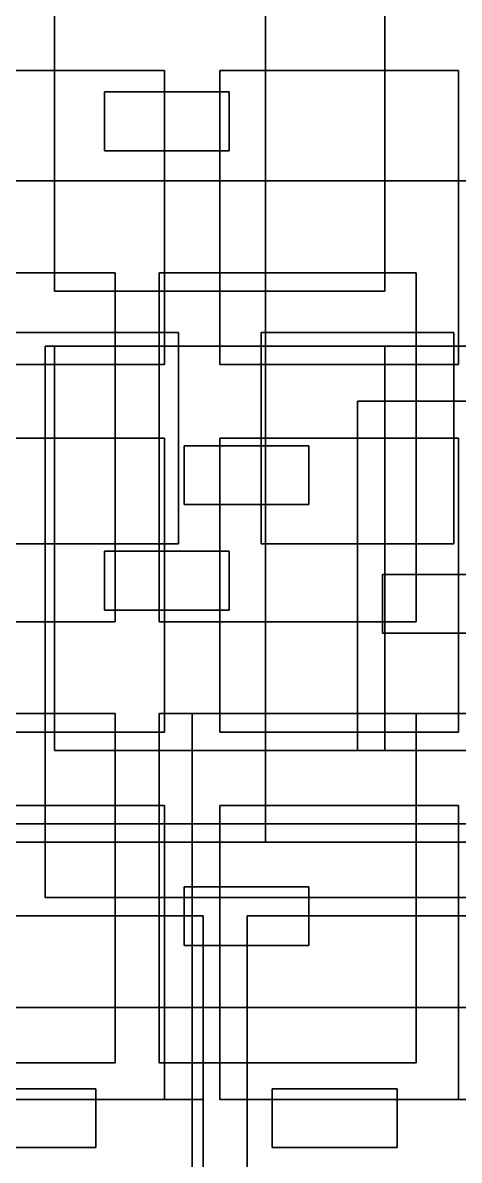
# Model space of a CAD drawing. Header units: feet. Extents: x -228 to 222, y -147 to 142.
# Drawn here: x -99.2 to -75.5, y -1.3 to 60.6 of the extents above; entities that cross this region are included whole.
import ezdxf

# ---------------------------------------------------------------- set-up
doc = ezdxf.new("R2010")
doc.units = ezdxf.units.FT
for name, color, linetype in [('bed', 7, 'CONTINUOUS'), ('ed', 7, 'CONTINUOUS'), ('elevator_service', 7, 'CONTINUOUS'), ('floor', 7, 'CONTINUOUS'), ('icu', 7, 'CONTINUOUS'), ('isolation_bed', 7, 'CONTINUOUS'), ('med_surg', 7, 'CONTINUOUS'), ('nicu', 7, 'CONTINUOUS'), ('oncology', 7, 'CONTINUOUS'), ('pediatrics', 7, 'CONTINUOUS'), ('procedure', 7, 'CONTINUOUS'), ('telemetry', 7, 'CONTINUOUS'), ('utility', 7, 'CONTINUOUS'), ('women', 7, 'CONTINUOUS')]:
    doc.layers.add(name, color=color, linetype=linetype)

msp = doc.modelspace()

# ---------------------------------------------------------------- linework, layer by layer
at = {"layer": 'bed'}
for points in [[(-87.98, 56.84, 63.75), (-94.78, 56.84, 63.75), (-94.78, 56.84, 65.95), (-87.98, 56.84, 65.95)], [(-94.78, 56.84, 63.75), (-94.78, 53.64, 63.75), (-94.78, 53.64, 65.95), (-94.78, 56.84, 65.95)], [(-94.78, 53.64, 65.95), (-87.98, 53.64, 65.95), (-87.98, 56.84, 65.95), (-94.78, 56.84, 65.95)], [(-94.78, 53.64, 63.75), (-94.78, 56.84, 63.75), (-87.98, 56.84, 63.75), (-87.98, 53.64, 63.75)], [(-87.98, 53.64, 63.75), (-87.98, 56.84, 63.75), (-87.98, 56.84, 65.95), (-87.98, 53.64, 65.95)], [(-94.78, 53.64, 63.75), (-87.98, 53.64, 63.75), (-87.98, 53.64, 65.95), (-94.78, 53.64, 65.95)], [(-83.64, 37.58, 78.75), (-90.44, 37.58, 78.75), (-90.44, 37.58, 80.95), (-83.64, 37.58, 80.95)], [(-90.44, 37.58, 78.75), (-90.44, 34.38, 78.75), (-90.44, 34.38, 80.95), (-90.44, 37.58, 80.95)], [(-90.44, 34.38, 80.95), (-83.64, 34.38, 80.95), (-83.64, 37.58, 80.95), (-90.44, 37.58, 80.95)], [(-90.44, 34.38, 78.75), (-90.44, 37.58, 78.75), (-83.64, 37.58, 78.75), (-83.64, 34.38, 78.75)], [(-83.64, 37.58, 93.75), (-90.44, 37.58, 93.75), (-90.44, 37.58, 95.95), (-83.64, 37.58, 95.95)], [(-90.44, 37.58, 93.75), (-90.44, 34.38, 93.75), (-90.44, 34.38, 95.95), (-90.44, 37.58, 95.95)], [(-90.44, 34.38, 95.95), (-83.64, 34.38, 95.95), (-83.64, 37.58, 95.95), (-90.44, 37.58, 95.95)], [(-90.44, 34.38, 93.75), (-90.44, 37.58, 93.75), (-83.64, 37.58, 93.75), (-83.64, 34.38, 93.75)], [(-83.64, 37.58, 108.75), (-90.44, 37.58, 108.75), (-90.44, 37.58, 110.95), (-83.64, 37.58, 110.95)], [(-90.44, 37.58, 108.75), (-90.44, 34.38, 108.75), (-90.44, 34.38, 110.95), (-90.44, 37.58, 110.95)], [(-90.44, 34.38, 110.95), (-83.64, 34.38, 110.95), (-83.64, 37.58, 110.95), (-90.44, 37.58, 110.95)], [(-90.44, 34.38, 108.75), (-90.44, 37.58, 108.75), (-83.64, 37.58, 108.75), (-83.64, 34.38, 108.75)], [(-83.64, 34.38, 78.75), (-83.64, 37.58, 78.75), (-83.64, 37.58, 80.95), (-83.64, 34.38, 80.95)], [(-83.64, 34.38, 93.75), (-83.64, 37.58, 93.75), (-83.64, 37.58, 95.95), (-83.64, 34.38, 95.95)], [(-83.64, 34.38, 108.75), (-83.64, 37.58, 108.75), (-83.64, 37.58, 110.95), (-83.64, 34.38, 110.95)], [(-90.44, 34.38, 78.75), (-83.64, 34.38, 78.75), (-83.64, 34.38, 80.95), (-90.44, 34.38, 80.95)], [(-90.44, 34.38, 93.75), (-83.64, 34.38, 93.75), (-83.64, 34.38, 95.95), (-90.44, 34.38, 95.95)], [(-90.44, 34.38, 108.75), (-83.64, 34.38, 108.75), (-83.64, 34.38, 110.95), (-90.44, 34.38, 110.95)], [(-87.98, 31.84, 63.75), (-94.78, 31.84, 63.75), (-94.78, 31.84, 65.95), (-87.98, 31.84, 65.95)], [(-94.78, 31.84, 63.75), (-94.78, 28.64, 63.75), (-94.78, 28.64, 65.95), (-94.78, 31.84, 65.95)], [(-94.78, 28.64, 65.95), (-87.98, 28.64, 65.95), (-87.98, 31.84, 65.95), (-94.78, 31.84, 65.95)], [(-94.78, 28.64, 63.75), (-94.78, 31.84, 63.75), (-87.98, 31.84, 63.75), (-87.98, 28.64, 63.75)], [(-87.98, 28.64, 63.75), (-87.98, 31.84, 63.75), (-87.98, 31.84, 65.95), (-87.98, 28.64, 65.95)], [(-72.84, 30.58, 138.75), (-79.64, 30.58, 138.75), (-79.64, 30.58, 140.95), (-72.84, 30.58, 140.95)], [(-79.64, 30.58, 138.75), (-79.64, 27.38, 138.75), (-79.64, 27.38, 140.95), (-79.64, 30.58, 140.95)], [(-79.64, 27.38, 140.95), (-72.84, 27.38, 140.95), (-72.84, 30.58, 140.95), (-79.64, 30.58, 140.95)], [(-79.64, 27.38, 138.75), (-79.64, 30.58, 138.75), (-72.84, 30.58, 138.75), (-72.84, 27.38, 138.75)], [(-72.84, 30.58, 153.75), (-79.64, 30.58, 153.75), (-79.64, 30.58, 155.95), (-72.84, 30.58, 155.95)], [(-79.64, 30.58, 153.75), (-79.64, 27.38, 153.75), (-79.64, 27.38, 155.95), (-79.64, 30.58, 155.95)], [(-79.64, 27.38, 155.95), (-72.84, 27.38, 155.95), (-72.84, 30.58, 155.95), (-79.64, 30.58, 155.95)], [(-79.64, 27.38, 153.75), (-79.64, 30.58, 153.75), (-72.84, 30.58, 153.75), (-72.84, 27.38, 153.75)], [(-94.78, 28.64, 63.75), (-87.98, 28.64, 63.75), (-87.98, 28.64, 65.95), (-94.78, 28.64, 65.95)], [(-79.64, 27.38, 138.75), (-72.84, 27.38, 138.75), (-72.84, 27.38, 140.95), (-79.64, 27.38, 140.95)], [(-79.64, 27.38, 153.75), (-72.84, 27.38, 153.75), (-72.84, 27.38, 155.95), (-79.64, 27.38, 155.95)], [(-83.64, 13.58, 78.75), (-90.44, 13.58, 78.75), (-90.44, 13.58, 80.95), (-83.64, 13.58, 80.95)], [(-90.44, 13.58, 78.75), (-90.44, 10.38, 78.75), (-90.44, 10.38, 80.95), (-90.44, 13.58, 80.95)], [(-90.44, 10.38, 80.95), (-83.64, 10.38, 80.95), (-83.64, 13.58, 80.95), (-90.44, 13.58, 80.95)], [(-90.44, 10.38, 78.75), (-90.44, 13.58, 78.75), (-83.64, 13.58, 78.75), (-83.64, 10.38, 78.75)], [(-83.64, 13.58, 93.75), (-90.44, 13.58, 93.75), (-90.44, 13.58, 95.95), (-83.64, 13.58, 95.95)], [(-90.44, 13.58, 93.75), (-90.44, 10.38, 93.75), (-90.44, 10.38, 95.95), (-90.44, 13.58, 95.95)], [(-90.44, 10.38, 95.95), (-83.64, 10.38, 95.95), (-83.64, 13.58, 95.95), (-90.44, 13.58, 95.95)], [(-90.44, 10.38, 93.75), (-90.44, 13.58, 93.75), (-83.64, 13.58, 93.75), (-83.64, 10.38, 93.75)], [(-83.64, 13.58, 108.75), (-90.44, 13.58, 108.75), (-90.44, 13.58, 110.95), (-83.64, 13.58, 110.95)], [(-90.44, 13.58, 108.75), (-90.44, 10.38, 108.75), (-90.44, 10.38, 110.95), (-90.44, 13.58, 110.95)], [(-90.44, 10.38, 110.95), (-83.64, 10.38, 110.95), (-83.64, 13.58, 110.95), (-90.44, 13.58, 110.95)], [(-90.44, 10.38, 108.75), (-90.44, 13.58, 108.75), (-83.64, 13.58, 108.75), (-83.64, 10.38, 108.75)], [(-83.64, 13.58, 123.75), (-90.44, 13.58, 123.75), (-90.44, 13.58, 125.95), (-83.64, 13.58, 125.95)], [(-90.44, 13.58, 123.75), (-90.44, 10.38, 123.75), (-90.44, 10.38, 125.95), (-90.44, 13.58, 125.95)], [(-90.44, 10.38, 125.95), (-83.64, 10.38, 125.95), (-83.64, 13.58, 125.95), (-90.44, 13.58, 125.95)], [(-90.44, 10.38, 123.75), (-90.44, 13.58, 123.75), (-83.64, 13.58, 123.75), (-83.64, 10.38, 123.75)], [(-83.64, 13.58, 168.75), (-90.44, 13.58, 168.75), (-90.44, 13.58, 170.95), (-83.64, 13.58, 170.95)], [(-90.44, 13.58, 168.75), (-90.44, 10.38, 168.75), (-90.44, 10.38, 170.95), (-90.44, 13.58, 170.95)], [(-90.44, 10.38, 170.95), (-83.64, 10.38, 170.95), (-83.64, 13.58, 170.95), (-90.44, 13.58, 170.95)], [(-90.44, 10.38, 168.75), (-90.44, 13.58, 168.75), (-83.64, 13.58, 168.75), (-83.64, 10.38, 168.75)], [(-83.64, 10.38, 78.75), (-83.64, 13.58, 78.75), (-83.64, 13.58, 80.95), (-83.64, 10.38, 80.95)], [(-83.64, 10.38, 93.75), (-83.64, 13.58, 93.75), (-83.64, 13.58, 95.95), (-83.64, 10.38, 95.95)], [(-83.64, 10.38, 108.75), (-83.64, 13.58, 108.75), (-83.64, 13.58, 110.95), (-83.64, 10.38, 110.95)], [(-83.64, 10.38, 123.75), (-83.64, 13.58, 123.75), (-83.64, 13.58, 125.95), (-83.64, 10.38, 125.95)], [(-83.64, 10.38, 168.75), (-83.64, 13.58, 168.75), (-83.64, 13.58, 170.95), (-83.64, 10.38, 170.95)], [(-90.44, 10.38, 78.75), (-83.64, 10.38, 78.75), (-83.64, 10.38, 80.95), (-90.44, 10.38, 80.95)], [(-90.44, 10.38, 93.75), (-83.64, 10.38, 93.75), (-83.64, 10.38, 95.95), (-90.44, 10.38, 95.95)], [(-90.44, 10.38, 108.75), (-83.64, 10.38, 108.75), (-83.64, 10.38, 110.95), (-90.44, 10.38, 110.95)], [(-90.44, 10.38, 123.75), (-83.64, 10.38, 123.75), (-83.64, 10.38, 125.95), (-90.44, 10.38, 125.95)], [(-90.44, 10.38, 168.75), (-83.64, 10.38, 168.75), (-83.64, 10.38, 170.95), (-90.44, 10.38, 170.95)], [(-95.24, 2.58, 153.75), (-102.04, 2.58, 153.75), (-102.04, 2.58, 155.95), (-95.24, 2.58, 155.95)], [(-102.04, -0.62, 155.95), (-95.24, -0.62, 155.95), (-95.24, 2.58, 155.95), (-102.04, 2.58, 155.95)], [(-102.04, -0.62, 153.75), (-102.04, 2.58, 153.75), (-95.24, 2.58, 153.75), (-95.24, -0.62, 153.75)], [(-95.24, -0.62, 153.75), (-95.24, 2.58, 153.75), (-95.24, 2.58, 155.95), (-95.24, -0.62, 155.95)], [(-78.84, 2.58, 153.75), (-85.64, 2.58, 153.75), (-85.64, 2.58, 155.95), (-78.84, 2.58, 155.95)], [(-85.64, 2.58, 153.75), (-85.64, -0.62, 153.75), (-85.64, -0.62, 155.95), (-85.64, 2.58, 155.95)], [(-85.64, -0.62, 155.95), (-78.84, -0.62, 155.95), (-78.84, 2.58, 155.95), (-85.64, 2.58, 155.95)], [(-85.64, -0.62, 153.75), (-85.64, 2.58, 153.75), (-78.84, 2.58, 153.75), (-78.84, -0.62, 153.75)], [(-78.84, -0.62, 153.75), (-78.84, 2.58, 153.75), (-78.84, 2.58, 155.95), (-78.84, -0.62, 155.95)], [(-102.04, -0.62, 153.75), (-95.24, -0.62, 153.75), (-95.24, -0.62, 155.95), (-102.04, -0.62, 155.95)], [(-85.64, -0.62, 153.75), (-78.84, -0.62, 153.75), (-78.84, -0.62, 155.95), (-85.64, -0.62, 155.95)]]:
    msp.add_3dface(points, dxfattribs=at)
at = {"layer": 'ed'}
for points in [[(-91.5, 58, 30), (-104.5, 58, 30), (-104.5, 58, 34.6), (-91.5, 58, 34.6)], [(-104.5, 42, 34.6), (-91.5, 42, 34.6), (-91.5, 58, 34.6), (-104.5, 58, 34.6)], [(-104.5, 42, 30), (-104.5, 58, 30), (-91.5, 58, 30), (-91.5, 42, 30)], [(-91.5, 42, 30), (-91.5, 58, 30), (-91.5, 58, 34.6), (-91.5, 42, 34.6)], [(-75.5, 58, 30), (-88.5, 58, 30), (-88.5, 58, 34.6), (-75.5, 58, 34.6)], [(-88.5, 58, 30), (-88.5, 42, 30), (-88.5, 42, 34.6), (-88.5, 58, 34.6)], [(-88.5, 42, 34.6), (-75.5, 42, 34.6), (-75.5, 58, 34.6), (-88.5, 58, 34.6)], [(-88.5, 42, 30), (-88.5, 58, 30), (-75.5, 58, 30), (-75.5, 42, 30)], [(-75.5, 42, 30), (-75.5, 58, 30), (-75.5, 58, 34.6), (-75.5, 42, 34.6)], [(-104.5, 42, 30), (-91.5, 42, 30), (-91.5, 42, 34.6), (-104.5, 42, 34.6)], [(-88.5, 42, 30), (-75.5, 42, 30), (-75.5, 42, 34.6), (-88.5, 42, 34.6)], [(-91.5, 38, 30), (-104.5, 38, 30), (-104.5, 38, 34.6), (-91.5, 38, 34.6)], [(-104.5, 22, 34.6), (-91.5, 22, 34.6), (-91.5, 38, 34.6), (-104.5, 38, 34.6)], [(-104.5, 22, 30), (-104.5, 38, 30), (-91.5, 38, 30), (-91.5, 22, 30)], [(-91.5, 22, 30), (-91.5, 38, 30), (-91.5, 38, 34.6), (-91.5, 22, 34.6)], [(-75.5, 38, 30), (-88.5, 38, 30), (-88.5, 38, 34.6), (-75.5, 38, 34.6)], [(-88.5, 38, 30), (-88.5, 22, 30), (-88.5, 22, 34.6), (-88.5, 38, 34.6)], [(-88.5, 22, 34.6), (-75.5, 22, 34.6), (-75.5, 38, 34.6), (-88.5, 38, 34.6)], [(-88.5, 22, 30), (-88.5, 38, 30), (-75.5, 38, 30), (-75.5, 22, 30)], [(-75.5, 22, 30), (-75.5, 38, 30), (-75.5, 38, 34.6), (-75.5, 22, 34.6)], [(-104.5, 22, 30), (-91.5, 22, 30), (-91.5, 22, 34.6), (-104.5, 22, 34.6)], [(-88.5, 22, 30), (-75.5, 22, 30), (-75.5, 22, 34.6), (-88.5, 22, 34.6)], [(-91.5, 18, 30), (-104.5, 18, 30), (-104.5, 18, 34.6), (-91.5, 18, 34.6)], [(-104.5, 2, 34.6), (-91.5, 2, 34.6), (-91.5, 18, 34.6), (-104.5, 18, 34.6)], [(-104.5, 2, 30), (-104.5, 18, 30), (-91.5, 18, 30), (-91.5, 2, 30)], [(-91.5, 2, 30), (-91.5, 18, 30), (-91.5, 18, 34.6), (-91.5, 2, 34.6)], [(-75.5, 18, 30), (-88.5, 18, 30), (-88.5, 18, 34.6), (-75.5, 18, 34.6)], [(-88.5, 18, 30), (-88.5, 2, 30), (-88.5, 2, 34.6), (-88.5, 18, 34.6)], [(-88.5, 2, 34.6), (-75.5, 2, 34.6), (-75.5, 18, 34.6), (-88.5, 18, 34.6)], [(-88.5, 2, 30), (-88.5, 18, 30), (-75.5, 18, 30), (-75.5, 2, 30)], [(-75.5, 2, 30), (-75.5, 18, 30), (-75.5, 18, 34.6), (-75.5, 2, 34.6)], [(-104.5, 2, 30), (-91.5, 2, 30), (-91.5, 2, 34.6), (-104.5, 2, 34.6)], [(-88.5, 2, 30), (-75.5, 2, 30), (-75.5, 2, 34.6), (-88.5, 2, 34.6)]]:
    msp.add_3dface(points, dxfattribs=at)
at = {"layer": 'elevator_service'}
for points in [[(-90.75, 43.75, 2), (-101.25, 43.75, 2), (-101.25, 43.75, 241), (-90.75, 43.75, 241)], [(-101.25, 32.25, 241), (-90.75, 32.25, 241), (-90.75, 43.75, 241), (-101.25, 43.75, 241)], [(-101.25, 32.25, 2), (-101.25, 43.75, 2), (-90.75, 43.75, 2), (-90.75, 32.25, 2)], [(-90.75, 32.25, 2), (-90.75, 43.75, 2), (-90.75, 43.75, 241), (-90.75, 32.25, 241)], [(-75.75, 43.75, 2), (-86.25, 43.75, 2), (-86.25, 43.75, 241), (-75.75, 43.75, 241)], [(-86.25, 43.75, 2), (-86.25, 32.25, 2), (-86.25, 32.25, 241), (-86.25, 43.75, 241)], [(-86.25, 32.25, 241), (-75.75, 32.25, 241), (-75.75, 43.75, 241), (-86.25, 43.75, 241)], [(-86.25, 32.25, 2), (-86.25, 43.75, 2), (-75.75, 43.75, 2), (-75.75, 32.25, 2)], [(-75.75, 32.25, 2), (-75.75, 43.75, 2), (-75.75, 43.75, 241), (-75.75, 32.25, 241)], [(-101.25, 32.25, 2), (-90.75, 32.25, 2), (-90.75, 32.25, 241), (-101.25, 32.25, 241)], [(-86.25, 32.25, 2), (-75.75, 32.25, 2), (-75.75, 32.25, 241), (-86.25, 32.25, 241)]]:
    msp.add_3dface(points, dxfattribs=at)
at = {"layer": 'floor'}
for points in [[(-215, -135, 0.275), (215, -135, 0.275), (215, 135, 0.275), (-215, 135, 0.275)], [(-215, -135, -0.275), (-215, 135, -0.275), (215, 135, -0.275), (215, -135, -0.275)], [(-215, -135, 15.275), (215, -135, 15.275), (215, 135, 15.275), (-215, 135, 15.275)], [(-215, -135, 14.725), (-215, 135, 14.725), (215, 135, 14.725), (215, -135, 14.725)], [(-215, -135, 30.275), (215, -135, 30.275), (215, 135, 30.275), (-215, 135, 30.275)], [(-215, -135, 29.725), (-215, 135, 29.725), (215, 135, 29.725), (215, -135, 29.725)], [(-215, -135, 45.275), (215, -135, 45.275), (215, 135, 45.275), (-215, 135, 45.275)], [(-215, -135, 44.725), (-215, 135, 44.725), (215, 135, 44.725), (215, -135, 44.725)], [(-215, -135, 60.275), (215, -135, 60.275), (215, 135, 60.275), (-215, 135, 60.275)], [(-215, -135, 59.725), (-215, 135, 59.725), (215, 135, 59.725), (215, -135, 59.725)], [(-165, -105, 75.275), (165, -105, 75.275), (165, 105, 75.275), (-165, 105, 75.275)], [(-165, -105, 74.725), (-165, 105, 74.725), (165, 105, 74.725), (165, -105, 74.725)], [(-165, -105, 90.275), (165, -105, 90.275), (165, 105, 90.275), (-165, 105, 90.275)], [(-165, -105, 89.725), (-165, 105, 89.725), (165, 105, 89.725), (165, -105, 89.725)], [(-165, -105, 105.275), (165, -105, 105.275), (165, 105, 105.275), (-165, 105, 105.275)], [(-165, -105, 104.725), (-165, 105, 104.725), (165, 105, 104.725), (165, -105, 104.725)], [(-165, -105, 120.275), (165, -105, 120.275), (165, 105, 120.275), (-165, 105, 120.275)], [(-165, -105, 119.725), (-165, 105, 119.725), (165, 105, 119.725), (165, -105, 119.725)], [(-165, -105, 135.275), (165, -105, 135.275), (165, 105, 135.275), (-165, 105, 135.275)], [(-165, -105, 134.725), (-165, 105, 134.725), (165, 105, 134.725), (165, -105, 134.725)], [(-165, -105, 150.275), (165, -105, 150.275), (165, 105, 150.275), (-165, 105, 150.275)], [(-165, -105, 149.725), (-165, 105, 149.725), (165, 105, 149.725), (165, -105, 149.725)], [(-165, -105, 165.275), (165, -105, 165.275), (165, 105, 165.275), (-165, 105, 165.275)], [(-165, -105, 164.725), (-165, 105, 164.725), (165, 105, 164.725), (165, -105, 164.725)], [(-165, -105, 180.275), (165, -105, 180.275), (165, 105, 180.275), (-165, 105, 180.275)], [(-165, -105, 179.725), (-165, 105, 179.725), (165, 105, 179.725), (165, -105, 179.725)], [(-165, -95, 195.275), (165, -95, 195.275), (165, 95, 195.275), (-165, 95, 195.275)], [(-165, -95, 194.725), (-165, 95, 194.725), (165, 95, 194.725), (165, -95, 194.725)], [(-165, -95, 210.275), (165, -95, 210.275), (165, 95, 210.275), (-165, 95, 210.275)], [(-165, -95, 209.725), (-165, 95, 209.725), (165, 95, 209.725), (165, -95, 209.725)], [(-130, -75, 225.275), (130, -75, 225.275), (130, 75, 225.275), (-130, 75, 225.275)], [(-130, -75, 224.725), (-130, 75, 224.725), (130, 75, 224.725), (130, -75, 224.725)]]:
    msp.add_3dface(points, dxfattribs=at)
at = {"layer": 'icu'}
for points in [[(-202.5, 16, 62.5), (-67.5, 16, 62.5), (-67.5, 100, 62.5), (-202.5, 100, 62.5)], [(-202.5, 16, 60), (-202.5, 100, 60), (-67.5, 100, 60), (-67.5, 16, 60)], [(-97.5, 68, 60), (-97.5, 46, 60), (-97.5, 46, 64.2), (-97.5, 68, 64.2)], [(-97.5, 46, 64.2), (-79.5, 46, 64.2), (-79.5, 68, 64.2), (-97.5, 68, 64.2)], [(-97.5, 46, 60), (-97.5, 68, 60), (-79.5, 68, 60), (-79.5, 46, 60)], [(-79.5, 46, 60), (-79.5, 68, 60), (-79.5, 68, 64.2), (-79.5, 46, 64.2)], [(-97.5, 46, 60), (-79.5, 46, 60), (-79.5, 46, 64.2), (-97.5, 46, 64.2)], [(-79.5, 43, 60), (-97.5, 43, 60), (-97.5, 43, 64.2), (-79.5, 43, 64.2)], [(-97.5, 43, 60), (-97.5, 21, 60), (-97.5, 21, 64.2), (-97.5, 43, 64.2)], [(-97.5, 21, 64.2), (-79.5, 21, 64.2), (-79.5, 43, 64.2), (-97.5, 43, 64.2)], [(-97.5, 21, 60), (-97.5, 43, 60), (-79.5, 43, 60), (-79.5, 21, 60)], [(-79.5, 21, 60), (-79.5, 43, 60), (-79.5, 43, 64.2), (-79.5, 21, 64.2)], [(-97.5, 21, 60), (-79.5, 21, 60), (-79.5, 21, 64.2), (-97.5, 21, 64.2)], [(-202.5, 16, 60), (-67.5, 16, 60), (-67.5, 16, 62.5), (-202.5, 16, 62.5)]]:
    msp.add_3dface(points, dxfattribs=at)
at = {"layer": 'isolation_bed'}
for points in [[(-83.64, 37.58, 123.75), (-90.44, 37.58, 123.75), (-90.44, 37.58, 125.95), (-83.64, 37.58, 125.95)], [(-90.44, 37.58, 123.75), (-90.44, 34.38, 123.75), (-90.44, 34.38, 125.95), (-90.44, 37.58, 125.95)], [(-90.44, 34.38, 125.95), (-83.64, 34.38, 125.95), (-83.64, 37.58, 125.95), (-90.44, 37.58, 125.95)], [(-90.44, 34.38, 123.75), (-90.44, 37.58, 123.75), (-83.64, 37.58, 123.75), (-83.64, 34.38, 123.75)], [(-83.64, 37.58, 168.75), (-90.44, 37.58, 168.75), (-90.44, 37.58, 170.95), (-83.64, 37.58, 170.95)], [(-90.44, 37.58, 168.75), (-90.44, 34.38, 168.75), (-90.44, 34.38, 170.95), (-90.44, 37.58, 170.95)], [(-90.44, 34.38, 170.95), (-83.64, 34.38, 170.95), (-83.64, 37.58, 170.95), (-90.44, 37.58, 170.95)], [(-90.44, 34.38, 168.75), (-90.44, 37.58, 168.75), (-83.64, 37.58, 168.75), (-83.64, 34.38, 168.75)], [(-83.64, 34.38, 123.75), (-83.64, 37.58, 123.75), (-83.64, 37.58, 125.95), (-83.64, 34.38, 125.95)], [(-83.64, 34.38, 168.75), (-83.64, 37.58, 168.75), (-83.64, 37.58, 170.95), (-83.64, 34.38, 170.95)], [(-90.44, 34.38, 123.75), (-83.64, 34.38, 123.75), (-83.64, 34.38, 125.95), (-90.44, 34.38, 125.95)], [(-90.44, 34.38, 168.75), (-83.64, 34.38, 168.75), (-83.64, 34.38, 170.95), (-90.44, 34.38, 170.95)]]:
    msp.add_3dface(points, dxfattribs=at)
at = {"layer": 'med_surg'}
for points in [[(-18, 52, 75), (-146, 52, 75), (-146, 52, 77.5), (-18, 52, 77.5)], [(-146, -52, 77.5), (-18, -52, 77.5), (-18, 52, 77.5), (-146, 52, 77.5)], [(-146, -52, 75), (-146, 52, 75), (-18, 52, 75), (-18, -52, 75)], [(-18, 52, 90), (-146, 52, 90), (-146, 52, 92.5), (-18, 52, 92.5)], [(-146, -52, 92.5), (-18, -52, 92.5), (-18, 52, 92.5), (-146, 52, 92.5)], [(-146, -52, 90), (-146, 52, 90), (-18, 52, 90), (-18, -52, 90)], [(-18, 52, 105), (-146, 52, 105), (-146, 52, 107.5), (-18, 52, 107.5)], [(-146, -52, 107.5), (-18, -52, 107.5), (-18, 52, 107.5), (-146, 52, 107.5)], [(-146, -52, 105), (-146, 52, 105), (-18, 52, 105), (-18, -52, 105)], [(-94.2, 47, 75), (-108.2, 47, 75), (-108.2, 47, 79.2), (-94.2, 47, 79.2)], [(-108.2, 28, 79.2), (-94.2, 28, 79.2), (-94.2, 47, 79.2), (-108.2, 47, 79.2)], [(-108.2, 28, 75), (-108.2, 47, 75), (-94.2, 47, 75), (-94.2, 28, 75)], [(-94.2, 47, 90), (-108.2, 47, 90), (-108.2, 47, 94.2), (-94.2, 47, 94.2)], [(-108.2, 28, 94.2), (-94.2, 28, 94.2), (-94.2, 47, 94.2), (-108.2, 47, 94.2)], [(-108.2, 28, 90), (-108.2, 47, 90), (-94.2, 47, 90), (-94.2, 28, 90)], [(-94.2, 47, 105), (-108.2, 47, 105), (-108.2, 47, 109.2), (-94.2, 47, 109.2)], [(-108.2, 28, 109.2), (-94.2, 28, 109.2), (-94.2, 47, 109.2), (-108.2, 47, 109.2)], [(-108.2, 28, 105), (-108.2, 47, 105), (-94.2, 47, 105), (-94.2, 28, 105)], [(-94.2, 28, 75), (-94.2, 47, 75), (-94.2, 47, 79.2), (-94.2, 28, 79.2)], [(-94.2, 28, 90), (-94.2, 47, 90), (-94.2, 47, 94.2), (-94.2, 28, 94.2)], [(-94.2, 28, 105), (-94.2, 47, 105), (-94.2, 47, 109.2), (-94.2, 28, 109.2)], [(-77.8, 47, 75), (-91.8, 47, 75), (-91.8, 47, 79.2), (-77.8, 47, 79.2)], [(-91.8, 47, 75), (-91.8, 28, 75), (-91.8, 28, 79.2), (-91.8, 47, 79.2)], [(-91.8, 28, 79.2), (-77.8, 28, 79.2), (-77.8, 47, 79.2), (-91.8, 47, 79.2)], [(-91.8, 28, 75), (-91.8, 47, 75), (-77.8, 47, 75), (-77.8, 28, 75)], [(-77.8, 47, 90), (-91.8, 47, 90), (-91.8, 47, 94.2), (-77.8, 47, 94.2)], [(-91.8, 47, 90), (-91.8, 28, 90), (-91.8, 28, 94.2), (-91.8, 47, 94.2)], [(-91.8, 28, 94.2), (-77.8, 28, 94.2), (-77.8, 47, 94.2), (-91.8, 47, 94.2)], [(-91.8, 28, 90), (-91.8, 47, 90), (-77.8, 47, 90), (-77.8, 28, 90)], [(-77.8, 47, 105), (-91.8, 47, 105), (-91.8, 47, 109.2), (-77.8, 47, 109.2)], [(-91.8, 47, 105), (-91.8, 28, 105), (-91.8, 28, 109.2), (-91.8, 47, 109.2)], [(-91.8, 28, 109.2), (-77.8, 28, 109.2), (-77.8, 47, 109.2), (-91.8, 47, 109.2)], [(-91.8, 28, 105), (-91.8, 47, 105), (-77.8, 47, 105), (-77.8, 28, 105)], [(-77.8, 28, 75), (-77.8, 47, 75), (-77.8, 47, 79.2), (-77.8, 28, 79.2)], [(-77.8, 28, 90), (-77.8, 47, 90), (-77.8, 47, 94.2), (-77.8, 28, 94.2)], [(-77.8, 28, 105), (-77.8, 47, 105), (-77.8, 47, 109.2), (-77.8, 28, 109.2)], [(-108.2, 28, 75), (-94.2, 28, 75), (-94.2, 28, 79.2), (-108.2, 28, 79.2)], [(-108.2, 28, 90), (-94.2, 28, 90), (-94.2, 28, 94.2), (-108.2, 28, 94.2)], [(-108.2, 28, 105), (-94.2, 28, 105), (-94.2, 28, 109.2), (-108.2, 28, 109.2)], [(-91.8, 28, 75), (-77.8, 28, 75), (-77.8, 28, 79.2), (-91.8, 28, 79.2)], [(-91.8, 28, 90), (-77.8, 28, 90), (-77.8, 28, 94.2), (-91.8, 28, 94.2)], [(-91.8, 28, 105), (-77.8, 28, 105), (-77.8, 28, 109.2), (-91.8, 28, 109.2)], [(-94.2, 23, 75), (-108.2, 23, 75), (-108.2, 23, 79.2), (-94.2, 23, 79.2)], [(-108.2, 4, 79.2), (-94.2, 4, 79.2), (-94.2, 23, 79.2), (-108.2, 23, 79.2)], [(-108.2, 4, 75), (-108.2, 23, 75), (-94.2, 23, 75), (-94.2, 4, 75)], [(-94.2, 23, 90), (-108.2, 23, 90), (-108.2, 23, 94.2), (-94.2, 23, 94.2)], [(-108.2, 4, 94.2), (-94.2, 4, 94.2), (-94.2, 23, 94.2), (-108.2, 23, 94.2)], [(-108.2, 4, 90), (-108.2, 23, 90), (-94.2, 23, 90), (-94.2, 4, 90)], [(-94.2, 23, 105), (-108.2, 23, 105), (-108.2, 23, 109.2), (-94.2, 23, 109.2)], [(-108.2, 4, 109.2), (-94.2, 4, 109.2), (-94.2, 23, 109.2), (-108.2, 23, 109.2)], [(-108.2, 4, 105), (-108.2, 23, 105), (-94.2, 23, 105), (-94.2, 4, 105)], [(-94.2, 4, 75), (-94.2, 23, 75), (-94.2, 23, 79.2), (-94.2, 4, 79.2)], [(-94.2, 4, 90), (-94.2, 23, 90), (-94.2, 23, 94.2), (-94.2, 4, 94.2)], [(-94.2, 4, 105), (-94.2, 23, 105), (-94.2, 23, 109.2), (-94.2, 4, 109.2)], [(-77.8, 23, 75), (-91.8, 23, 75), (-91.8, 23, 79.2), (-77.8, 23, 79.2)], [(-91.8, 23, 75), (-91.8, 4, 75), (-91.8, 4, 79.2), (-91.8, 23, 79.2)], [(-91.8, 4, 79.2), (-77.8, 4, 79.2), (-77.8, 23, 79.2), (-91.8, 23, 79.2)], [(-91.8, 4, 75), (-91.8, 23, 75), (-77.8, 23, 75), (-77.8, 4, 75)], [(-77.8, 23, 90), (-91.8, 23, 90), (-91.8, 23, 94.2), (-77.8, 23, 94.2)], [(-91.8, 23, 90), (-91.8, 4, 90), (-91.8, 4, 94.2), (-91.8, 23, 94.2)], [(-91.8, 4, 94.2), (-77.8, 4, 94.2), (-77.8, 23, 94.2), (-91.8, 23, 94.2)], [(-91.8, 4, 90), (-91.8, 23, 90), (-77.8, 23, 90), (-77.8, 4, 90)], [(-77.8, 23, 105), (-91.8, 23, 105), (-91.8, 23, 109.2), (-77.8, 23, 109.2)], [(-91.8, 23, 105), (-91.8, 4, 105), (-91.8, 4, 109.2), (-91.8, 23, 109.2)], [(-91.8, 4, 109.2), (-77.8, 4, 109.2), (-77.8, 23, 109.2), (-91.8, 23, 109.2)], [(-91.8, 4, 105), (-91.8, 23, 105), (-77.8, 23, 105), (-77.8, 4, 105)], [(-77.8, 4, 75), (-77.8, 23, 75), (-77.8, 23, 79.2), (-77.8, 4, 79.2)], [(-77.8, 4, 90), (-77.8, 23, 90), (-77.8, 23, 94.2), (-77.8, 4, 94.2)], [(-77.8, 4, 105), (-77.8, 23, 105), (-77.8, 23, 109.2), (-77.8, 4, 109.2)], [(-108.2, 4, 75), (-94.2, 4, 75), (-94.2, 4, 79.2), (-108.2, 4, 79.2)], [(-108.2, 4, 90), (-94.2, 4, 90), (-94.2, 4, 94.2), (-108.2, 4, 94.2)], [(-108.2, 4, 105), (-94.2, 4, 105), (-94.2, 4, 109.2), (-108.2, 4, 109.2)], [(-91.8, 4, 75), (-77.8, 4, 75), (-77.8, 4, 79.2), (-91.8, 4, 79.2)], [(-91.8, 4, 90), (-77.8, 4, 90), (-77.8, 4, 94.2), (-91.8, 4, 94.2)], [(-91.8, 4, 105), (-77.8, 4, 105), (-77.8, 4, 109.2), (-91.8, 4, 109.2)]]:
    msp.add_3dface(points, dxfattribs=at)
at = {"layer": 'nicu'}
for points in [[(-86, 100, 150), (-86, 16, 150), (-86, 16, 152.5), (-86, 100, 152.5)], [(-86, 16, 152.5), (42, 16, 152.5), (42, 100, 152.5), (-86, 100, 152.5)], [(-86, 16, 150), (-86, 100, 150), (42, 100, 150), (42, 16, 150)], [(-67, 40, 150), (-81, 40, 150), (-81, 40, 154.2), (-67, 40, 154.2)], [(-81, 40, 150), (-81, 21, 150), (-81, 21, 154.2), (-81, 40, 154.2)], [(-81, 21, 154.2), (-67, 21, 154.2), (-67, 40, 154.2), (-81, 40, 154.2)], [(-81, 21, 150), (-81, 40, 150), (-67, 40, 150), (-67, 21, 150)], [(-81, 21, 150), (-67, 21, 150), (-67, 21, 154.2), (-81, 21, 154.2)], [(-86, 16, 150), (42, 16, 150), (42, 16, 152.5), (-86, 16, 152.5)]]:
    msp.add_3dface(points, dxfattribs=at)
at = {"layer": 'oncology'}
for points in [[(-18, 52, 165), (-146, 52, 165), (-146, 52, 167.5), (-18, 52, 167.5)], [(-146, -52, 167.5), (-18, -52, 167.5), (-18, 52, 167.5), (-146, 52, 167.5)], [(-146, -52, 165), (-146, 52, 165), (-18, 52, 165), (-18, -52, 165)], [(-94.2, 47, 165), (-108.2, 47, 165), (-108.2, 47, 169.2), (-94.2, 47, 169.2)], [(-108.2, 28, 169.2), (-94.2, 28, 169.2), (-94.2, 47, 169.2), (-108.2, 47, 169.2)], [(-108.2, 28, 165), (-108.2, 47, 165), (-94.2, 47, 165), (-94.2, 28, 165)], [(-94.2, 28, 165), (-94.2, 47, 165), (-94.2, 47, 169.2), (-94.2, 28, 169.2)], [(-77.8, 47, 165), (-91.8, 47, 165), (-91.8, 47, 169.2), (-77.8, 47, 169.2)], [(-91.8, 47, 165), (-91.8, 28, 165), (-91.8, 28, 169.2), (-91.8, 47, 169.2)], [(-91.8, 28, 169.2), (-77.8, 28, 169.2), (-77.8, 47, 169.2), (-91.8, 47, 169.2)], [(-91.8, 28, 165), (-91.8, 47, 165), (-77.8, 47, 165), (-77.8, 28, 165)], [(-77.8, 28, 165), (-77.8, 47, 165), (-77.8, 47, 169.2), (-77.8, 28, 169.2)], [(-108.2, 28, 165), (-94.2, 28, 165), (-94.2, 28, 169.2), (-108.2, 28, 169.2)], [(-91.8, 28, 165), (-77.8, 28, 165), (-77.8, 28, 169.2), (-91.8, 28, 169.2)], [(-94.2, 23, 165), (-108.2, 23, 165), (-108.2, 23, 169.2), (-94.2, 23, 169.2)], [(-108.2, 4, 169.2), (-94.2, 4, 169.2), (-94.2, 23, 169.2), (-108.2, 23, 169.2)], [(-108.2, 4, 165), (-108.2, 23, 165), (-94.2, 23, 165), (-94.2, 4, 165)], [(-94.2, 4, 165), (-94.2, 23, 165), (-94.2, 23, 169.2), (-94.2, 4, 169.2)], [(-77.8, 23, 165), (-91.8, 23, 165), (-91.8, 23, 169.2), (-77.8, 23, 169.2)], [(-91.8, 23, 165), (-91.8, 4, 165), (-91.8, 4, 169.2), (-91.8, 23, 169.2)], [(-91.8, 4, 169.2), (-77.8, 4, 169.2), (-77.8, 23, 169.2), (-91.8, 23, 169.2)], [(-91.8, 4, 165), (-91.8, 23, 165), (-77.8, 23, 165), (-77.8, 4, 165)], [(-77.8, 4, 165), (-77.8, 23, 165), (-77.8, 23, 169.2), (-77.8, 4, 169.2)], [(-108.2, 4, 165), (-94.2, 4, 165), (-94.2, 4, 169.2), (-108.2, 4, 169.2)], [(-91.8, 4, 165), (-77.8, 4, 165), (-77.8, 4, 169.2), (-91.8, 4, 169.2)]]:
    msp.add_3dface(points, dxfattribs=at)
at = {"layer": 'pediatrics'}
for points in [[(-46, 17, 150), (-174, 17, 150), (-174, 17, 152.5), (-46, 17, 152.5)], [(-174, -87, 152.5), (-46, -87, 152.5), (-46, 17, 152.5), (-174, 17, 152.5)], [(-174, -87, 150), (-174, 17, 150), (-46, 17, 150), (-46, -87, 150)], [(-89.4, 12, 150), (-103.4, 12, 150), (-103.4, 12, 154.2), (-89.4, 12, 154.2)], [(-103.4, -7, 154.2), (-89.4, -7, 154.2), (-89.4, 12, 154.2), (-103.4, 12, 154.2)], [(-103.4, -7, 150), (-103.4, 12, 150), (-89.4, 12, 150), (-89.4, -7, 150)], [(-89.4, -7, 150), (-89.4, 12, 150), (-89.4, 12, 154.2), (-89.4, -7, 154.2)], [(-73, 12, 150), (-87, 12, 150), (-87, 12, 154.2), (-73, 12, 154.2)], [(-87, 12, 150), (-87, -7, 150), (-87, -7, 154.2), (-87, 12, 154.2)], [(-87, -7, 154.2), (-73, -7, 154.2), (-73, 12, 154.2), (-87, 12, 154.2)], [(-87, -7, 150), (-87, 12, 150), (-73, 12, 150), (-73, -7, 150)]]:
    msp.add_3dface(points, dxfattribs=at)
at = {"layer": 'procedure'}
for points in [[(-66, 43, 45), (-98, 43, 45), (-98, 43, 50.4), (-66, 43, 50.4)], [(-98, 43, 45), (-98, 13, 45), (-98, 13, 50.4), (-98, 43, 50.4)], [(-98, 13, 50.4), (-66, 13, 50.4), (-66, 43, 50.4), (-98, 43, 50.4)], [(-98, 13, 45), (-98, 43, 45), (-66, 43, 45), (-66, 13, 45)], [(-98, 13, 45), (-66, 13, 45), (-66, 13, 50.4), (-98, 13, 50.4)]]:
    msp.add_3dface(points, dxfattribs=at)
at = {"layer": 'telemetry'}
for points in [[(-18, 52, 120), (-146, 52, 120), (-146, 52, 122.5), (-18, 52, 122.5)], [(-146, -52, 122.5), (-18, -52, 122.5), (-18, 52, 122.5), (-146, 52, 122.5)], [(-146, -52, 120), (-146, 52, 120), (-18, 52, 120), (-18, -52, 120)], [(-94.2, 47, 120), (-108.2, 47, 120), (-108.2, 47, 124.2), (-94.2, 47, 124.2)], [(-108.2, 28, 124.2), (-94.2, 28, 124.2), (-94.2, 47, 124.2), (-108.2, 47, 124.2)], [(-108.2, 28, 120), (-108.2, 47, 120), (-94.2, 47, 120), (-94.2, 28, 120)], [(-94.2, 28, 120), (-94.2, 47, 120), (-94.2, 47, 124.2), (-94.2, 28, 124.2)], [(-77.8, 47, 120), (-91.8, 47, 120), (-91.8, 47, 124.2), (-77.8, 47, 124.2)], [(-91.8, 47, 120), (-91.8, 28, 120), (-91.8, 28, 124.2), (-91.8, 47, 124.2)], [(-91.8, 28, 124.2), (-77.8, 28, 124.2), (-77.8, 47, 124.2), (-91.8, 47, 124.2)], [(-91.8, 28, 120), (-91.8, 47, 120), (-77.8, 47, 120), (-77.8, 28, 120)], [(-77.8, 28, 120), (-77.8, 47, 120), (-77.8, 47, 124.2), (-77.8, 28, 124.2)], [(-108.2, 28, 120), (-94.2, 28, 120), (-94.2, 28, 124.2), (-108.2, 28, 124.2)], [(-91.8, 28, 120), (-77.8, 28, 120), (-77.8, 28, 124.2), (-91.8, 28, 124.2)], [(-94.2, 23, 120), (-108.2, 23, 120), (-108.2, 23, 124.2), (-94.2, 23, 124.2)], [(-108.2, 4, 124.2), (-94.2, 4, 124.2), (-94.2, 23, 124.2), (-108.2, 23, 124.2)], [(-108.2, 4, 120), (-108.2, 23, 120), (-94.2, 23, 120), (-94.2, 4, 120)], [(-94.2, 4, 120), (-94.2, 23, 120), (-94.2, 23, 124.2), (-94.2, 4, 124.2)], [(-77.8, 23, 120), (-91.8, 23, 120), (-91.8, 23, 124.2), (-77.8, 23, 124.2)], [(-91.8, 23, 120), (-91.8, 4, 120), (-91.8, 4, 124.2), (-91.8, 23, 124.2)], [(-91.8, 4, 124.2), (-77.8, 4, 124.2), (-77.8, 23, 124.2), (-91.8, 23, 124.2)], [(-91.8, 4, 120), (-91.8, 23, 120), (-77.8, 23, 120), (-77.8, 4, 120)], [(-77.8, 4, 120), (-77.8, 23, 120), (-77.8, 23, 124.2), (-77.8, 4, 124.2)], [(-108.2, 4, 120), (-94.2, 4, 120), (-94.2, 4, 124.2), (-108.2, 4, 124.2)], [(-91.8, 4, 120), (-77.8, 4, 120), (-77.8, 4, 124.2), (-91.8, 4, 124.2)]]:
    msp.add_3dface(points, dxfattribs=at)
at = {"layer": 'utility'}
for points in [[(90, 23, 225), (-90, 23, 225), (-90, 23, 230), (90, 23, 230)], [(-90, 23, 225), (-90, -51, 225), (-90, -51, 230), (-90, 23, 230)], [(-90, -51, 230), (90, -51, 230), (90, 23, 230), (-90, 23, 230)], [(-90, -51, 225), (-90, 23, 225), (90, 23, 225), (90, -51, 225)]]:
    msp.add_3dface(points, dxfattribs=at)
at = {"layer": 'women'}
for points in [[(-86, 100, 135), (-86, 16, 135), (-86, 16, 137.5), (-86, 100, 137.5)], [(-86, 16, 137.5), (42, 16, 137.5), (42, 100, 137.5), (-86, 100, 137.5)], [(-86, 16, 135), (-86, 100, 135), (42, 100, 135), (42, 16, 135)], [(-67, 40, 135), (-81, 40, 135), (-81, 40, 139.2), (-67, 40, 139.2)], [(-81, 40, 135), (-81, 21, 135), (-81, 21, 139.2), (-81, 40, 139.2)], [(-81, 21, 139.2), (-67, 21, 139.2), (-67, 40, 139.2), (-81, 40, 139.2)], [(-81, 21, 135), (-81, 40, 135), (-67, 40, 135), (-67, 21, 135)], [(-81, 21, 135), (-67, 21, 135), (-67, 21, 139.2), (-81, 21, 139.2)], [(-86, 16, 135), (42, 16, 135), (42, 16, 137.5), (-86, 16, 137.5)], [(-46, 7, 135), (-174, 7, 135), (-174, 7, 137.5), (-46, 7, 137.5)], [(-174, -77, 137.5), (-46, -77, 137.5), (-46, 7, 137.5), (-174, 7, 137.5)], [(-174, -77, 135), (-174, 7, 135), (-46, 7, 135), (-46, -77, 135)], [(-89.4, 2, 135), (-103.4, 2, 135), (-103.4, 2, 139.2), (-89.4, 2, 139.2)], [(-103.4, -17, 139.2), (-89.4, -17, 139.2), (-89.4, 2, 139.2), (-103.4, 2, 139.2)], [(-103.4, -17, 135), (-103.4, 2, 135), (-89.4, 2, 135), (-89.4, -17, 135)], [(-89.4, -17, 135), (-89.4, 2, 135), (-89.4, 2, 139.2), (-89.4, -17, 139.2)], [(-73, 2, 135), (-87, 2, 135), (-87, 2, 139.2), (-73, 2, 139.2)], [(-87, 2, 135), (-87, -17, 135), (-87, -17, 139.2), (-87, 2, 139.2)], [(-87, -17, 139.2), (-73, -17, 139.2), (-73, 2, 139.2), (-87, 2, 139.2)], [(-87, -17, 135), (-87, 2, 135), (-73, 2, 135), (-73, -17, 135)]]:
    msp.add_3dface(points, dxfattribs=at)

doc.saveas('drawing.dxf')
